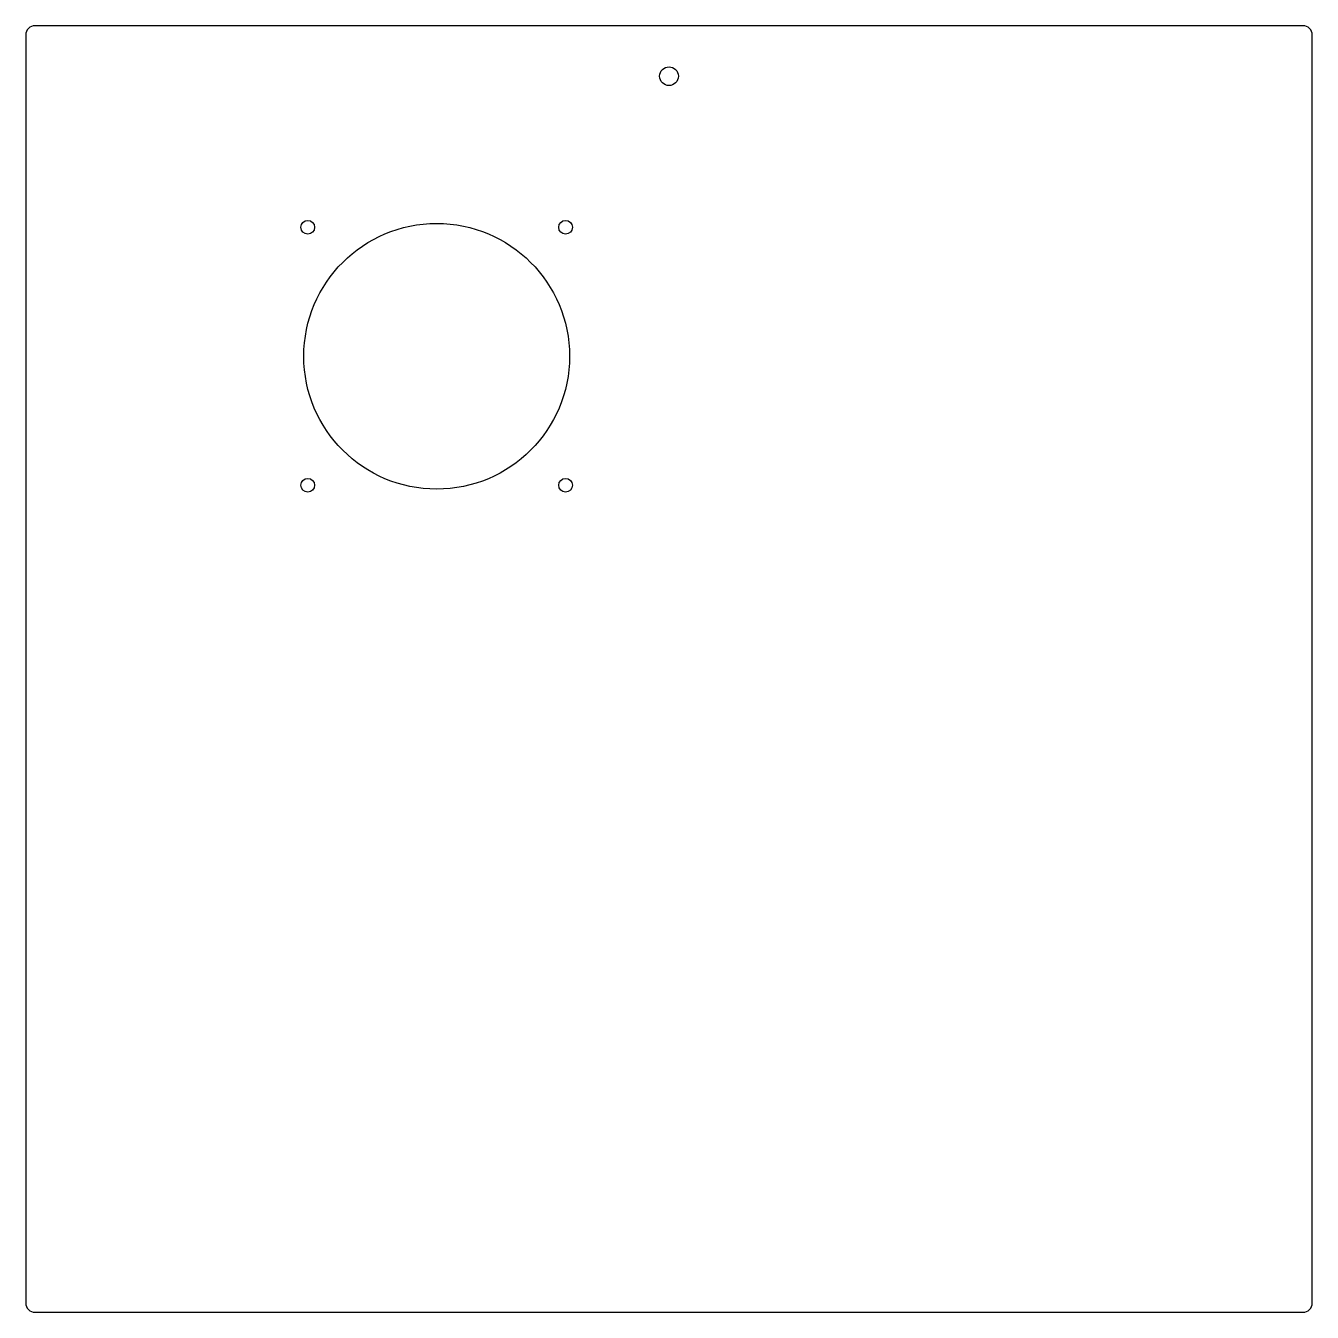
# Model space of a CAD drawing. Header units: millimetres. Extents: x 48 to 459, y 77 to 489.
import ezdxf

# ---------------------------------------------------------------- set-up
doc = ezdxf.new("R2010")
doc.units = ezdxf.units.MM
doc.layers.get('0').update_dxf_attribs({"linetype": 'CONTINUOUS'})

msp = doc.modelspace()

# ---------------------------------------------------------------- linework, layer by layer
msp.add_lwpolyline([(47.99, 80.23, 0.414214), (50.99, 77.23), (456.49, 77.23, 0.414214), (459.49, 80.23), (459.49, 485.73, 0.414214), (456.49, 488.73), (50.99, 488.73, 0.414214), (47.99, 485.73)], format="xyb", close=True)
for centre, radius in [((253.74, 472.59), 3), ((138.18, 424.25), 2.2), ((179.43, 383), 42.5), ((220.68, 424.25), 2.2), ((138.18, 341.75), 2.2), ((220.68, 341.75), 2.2)]:
    msp.add_circle(centre, radius)

doc.saveas('drawing.dxf')
